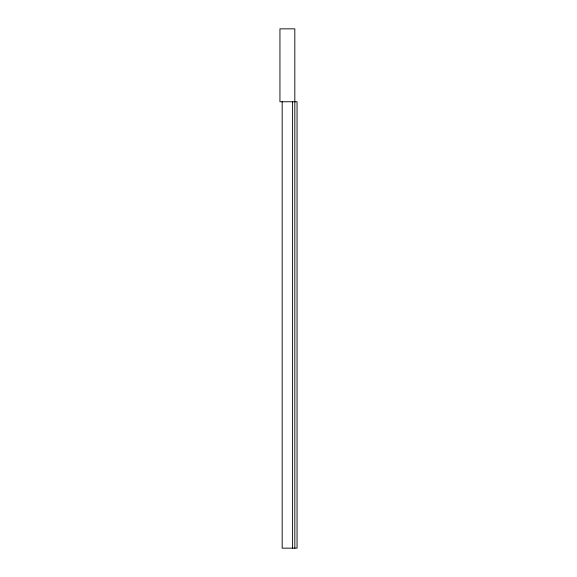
<?xml version="1.0" encoding="UTF-8"?>
<svg xmlns="http://www.w3.org/2000/svg" width="577" height="577" viewBox="0 0 577 577"><rect width="100%" height="100%" fill="white"/><g stroke="black" fill="none" stroke-linecap="round" stroke-linejoin="round"><path stroke-width="0.87" d="M294.825 548.15L294.818 28.85L279.946 28.85L279.946 101.754L297.054 101.754L297.054 548.15L282.175 548.15L282.175 101.754M292.589 101.754L292.589 548.15"/></g></svg>
